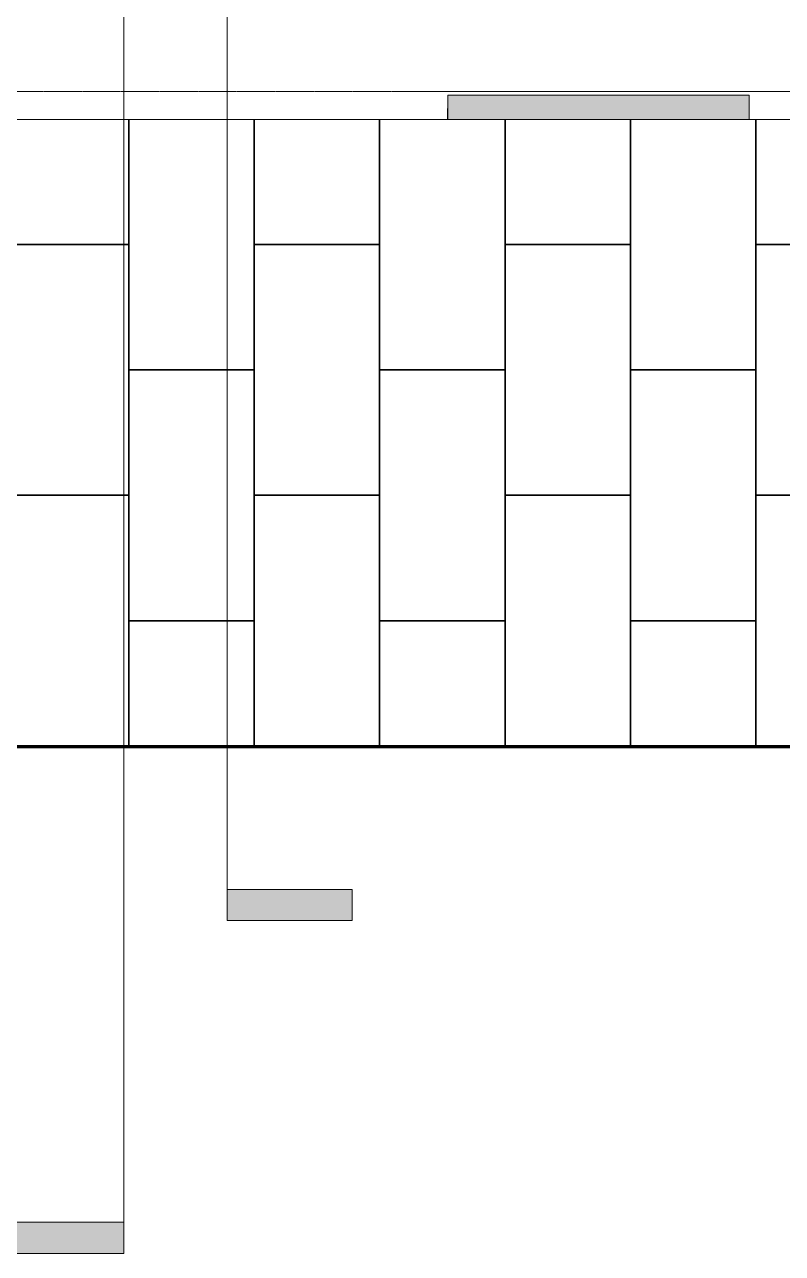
# Model space of a CAD drawing. Header units: inches. Extents: x 20426 to 92531, y -195 to 750.
# Drawn here: x 24410.3 to 24701.8, y -194.8 to 277.8 of the extents above; entities that cross this region are included whole.
import ezdxf

# ---------------------------------------------------------------- set-up
doc = ezdxf.new("R2010")
doc.units = ezdxf.units.IN
doc.header["$MEASUREMENT"] = 0
doc.linetypes.add('Grid Line 1_2_', pattern=[0.875, 0.5, -0.125, 0.125, -0.125])
for name, color, linetype, lineweight in [('A-FLOR-LEVL', 51, 'Continuous', 9), ('A-WALL-PATT', 111, 'Continuous', 13), ('C-TOPO', 7, 'Continuous', 9), ('G-ANNO-SYMB', 111, 'Continuous', 9), ('L-SITE-WALL', 31, 'Continuous', 13), ('M-EQPM', 50, 'Continuous', 9)]:
    doc.layers.add(name, color=color, linetype=linetype, lineweight=lineweight)

# ---------------------------------------------------------------- blocks, each defined once
blk = doc.blocks.new('Carrier_48TC_Standard_Efficiency_Gas_Heat_Electric_Cooling_Packaged_Rooftop_Unit_3_to_15_nominal_tons - 15 ton 48TC__16-873539-Elevation - South')
at = {"layer": 'M-EQPM'}
for points in [[(22700.69, 241.25), (22745.7, 241.25), (22745.7, 250.7), (22629.83, 250.7), (22629.83, 241.25), (22631.58, 241.25)], [(22629.83, 241.25), (22629.83, 245.58), (22629.7, 245.58), (22629.7, 241.25)]]:
    blk.add_hatch(color=256, dxfattribs=at).paths.add_polyline_path(points, flags=0)
for p, q in [((22629.83, 250.7), (22745.7, 250.7)), ((22629.83, 250.7), (22629.83, 241.25)), ((22745.7, 241.25), (22745.7, 250.7)), ((22629.7, 241.25), (22629.7, 245.58)), ((22629.7, 245.58), (22629.83, 245.58))]:
    blk.add_line(p, q, dxfattribs=at)
blk = doc.blocks.new('Section - 3_32_ x 3_8_-18514-Elevation - South')
at = {"layer": 'G-ANNO-SYMB'}
blk.add_hatch(color=256, dxfattribs=at).paths.add_polyline_path([(25438.9, -54.82), (25390.9, -54.82), (25390.9, -66.82), (25438.9, -66.82)], flags=0)
for p, q in [((25390.9, -66.82), (25390.9, -54.82)), ((25390.9, -54.82), (25438.9, -54.82)), ((25438.9, -54.82), (25438.9, -66.82)), ((25438.9, -66.82), (25390.9, -66.82))]:
    blk.add_line(p, q, dxfattribs=at)

msp = doc.modelspace()

# ---------------------------------------------------------------- hatches: boundary and pattern name
at = {"layer": 'A-WALL-PATT', "lineweight": 9}
h = msp.add_hatch(dxfattribs=at)
h.set_pattern_fill('FP_7', color=256, style=0, pattern_type=2)
h.set_pattern_definition([(0, (24112.59, 0.25), (-193, 193), [48, -145]), (90, (24112.59, 0.25), (-193, 1e-14), [96.25, -96.75]), (180, (24160.59, 96.5), (-193, 193), [48, -145]), (90, (24160.59, 0.25), (-193, 1e-14), [96.25, -96.75]), (180, (24160.59, 96.75), (-193, 193), [48, -145]), (90, (24160.59, 96.75), (-193, 1e-14), [96.25, -96.75]), (0, (24112.59, 193), (-193, 193), [48, -145]), (90, (24112.59, 96.75), (-193, 1e-14), [96.25, -96.75]), (0, (24160.84, 48.25), (-193, 193), [48, -145]), (90, (24160.84, 0), (-193, 1e-14), [48.25, -144.75]), (90, (24208.84, 0), (-193, 1e-14), [48.25, -144.75]), (0, (24160.84, 144.75), (-193, 193), [48, -145]), (90, (24160.84, 48.5), (-193, 1e-14), [96.25, -96.75]), (180, (24208.84, 48.5), (-193, 193), [48, -145]), (90, (24208.84, 48.5), (-193, 1e-14), [96.25, -96.75]), (90, (24160.84, 145), (-193, 1e-14), [48, -145]), (180, (24208.84, 145), (-193, 193), [48, -145]), (90, (24208.84, 145), (-193, 1e-14), [48, -145]), (0, (24209.09, 0.25), (-193, 193), [48, -145]), (90, (24209.09, 0.25), (-193, 1e-14), [96.25, -96.75]), (180, (24257.09, 96.5), (-193, 193), [48, -145]), (90, (24257.09, 0.25), (-193, 1e-14), [96.25, -96.75]), (180, (24257.09, 96.75), (-193, 193), [48, -145]), (90, (24257.09, 96.75), (-193, 1e-14), [96.25, -96.75]), (180, (24257.09, 193), (-193, 193), [48, -145]), (90, (24209.09, 96.75), (-193, 1e-14), [96.25, -96.75]), (0, (24257.34, 48.25), (-193, 193), [48, -145]), (90, (24257.34, 0), (-193, 1e-14), [48.25, -144.75]), (90, (24305.34, 0), (-193, 1e-14), [48.25, -144.75]), (0, (24257.34, 144.75), (-193, 193), [48, -145]), (90, (24257.34, 48.5), (-193, 1e-14), [96.25, -96.75]), (180, (24305.34, 48.5), (-193, 193), [48, -145]), (90, (24305.34, 48.5), (-193, 1e-14), [96.25, -96.75]), (90, (24257.34, 145), (-193, 1e-14), [48, -145]), (180, (24305.34, 145), (-193, 193), [48, -145]), (90, (24305.34, 145), (-193, 1e-14), [48, -145])])
h.paths.add_polyline_path([(24753.34, 0), (24753.34, 150.52), (24740.46, 150.52), (24740.46, 141.78), (24738.96, 141.78), (24738.96, 150.52), (24736.71, 150.52), (24736.71, 155.33), (24753.34, 155.33), (24753.34, 241.25), (24002.84, 241.25), (24002.84, 145), (24402.09, 145), (24402.09, 0), (24713.13, 0)], flags=0)

# ---------------------------------------------------------------- linework, layer by layer
at = {"layer": 'A-FLOR-LEVL', "linetype": 'Grid Line 1_2_'}
for p, q in [((23922.49, 252), (28374.34, 252)), ((23922.49, 0), (28374.34, 0))]:
    msp.add_line(p, q, dxfattribs=at)
at = {"layer": 'C-TOPO', "lineweight": 70}
msp.add_line((25086.72, 0), (23883.74, 0), dxfattribs=at)
at = {"layer": 'C-TOPO'}
msp.add_line((25086.72, 0), (23883.74, 0), dxfattribs=at)
at = {"layer": 'G-ANNO-SYMB'}
for p, q in [((24488.27, 673.16), (24488.27, -54.82)), ((24448.5, 543.45), (24448.5, -182.82))]:
    msp.add_line(p, q, dxfattribs=at)
at = {"layer": 'L-SITE-WALL'}
msp.add_line((24753.34, 241.25), (24002.84, 241.25), dxfattribs=at)

# ---------------------------------------------------------------- block references
at = {"layer": 'G-ANNO-SYMB'}
msp.add_blockref('Section - 3_32_ x 3_8_-18514-Elevation - South', (-902.63, 0), dxfattribs=at)
at = {"layer": 'G-ANNO-SYMB', "extrusion": (0, 0, -1)}
msp.add_blockref('Section - 3_32_ x 3_8_-18514-Elevation - South', (-49839.4, -128), dxfattribs=at)
at = {"layer": 'M-EQPM'}
msp.add_blockref('Carrier_48TC_Standard_Efficiency_Gas_Heat_Electric_Cooling_Packaged_Rooftop_Unit_3_to_15_nominal_tons - 15 ton 48TC__16-873539-Elevation - South', (1943.32, 0), dxfattribs=at)

doc.saveas('drawing.dxf')
